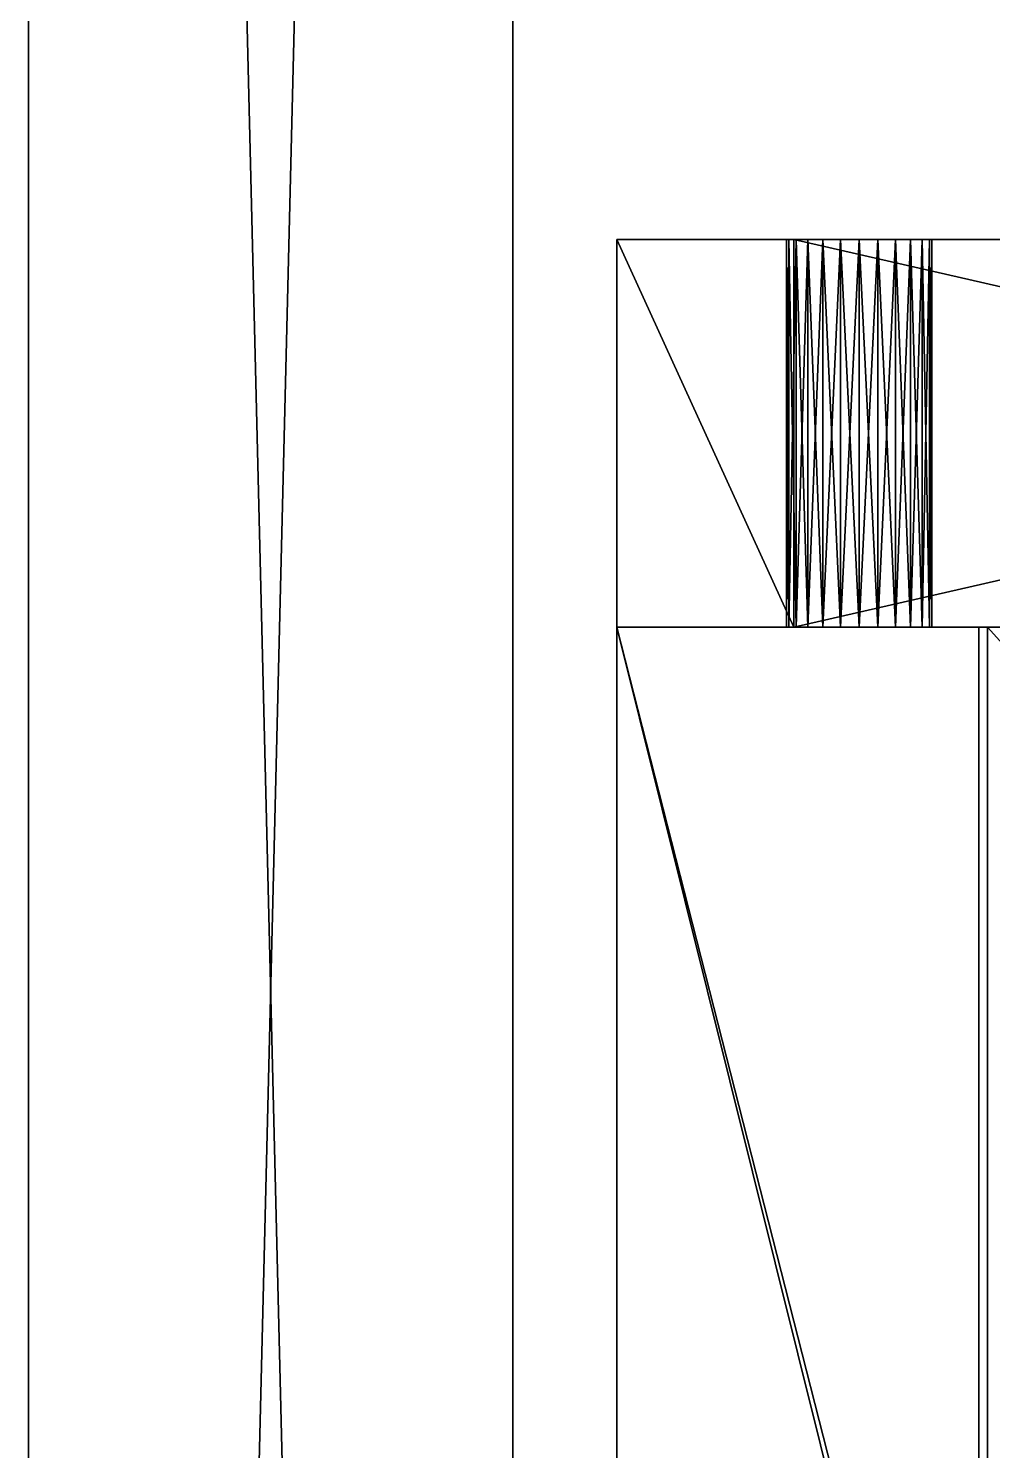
# Model space of a CAD drawing. Extents: x -10 to 423, y -13 to 423.
# Drawn here: x -10 to 9.9, y 195.5 to 224.86 of the extents above; entities that cross this region are included whole.
import ezdxf

# ---------------------------------------------------------------- set-up
doc = ezdxf.new("R2010")
doc.units = 0
doc.layers.get('0').update_dxf_attribs({"color": 13, "linetype": 'CONTINUOUS'})
doc.layers.add('NEMA17', color=134, linetype='CONTINUOUS')

# ---------------------------------------------------------------- blocks, each defined once
blk = doc.blocks.new('FOND')
for p, q in [((0, 430), (0, 0)), ((0, 430, 10), (0, 0, 10))]:
    blk.add_line(p, q)
mesh = blk.add_polyface()
corners = [(430, 430), (0, 0), (0, 430), (430, 0)]
mesh.append_faces([[corners[k] for k in face] for face in [(0, 1, 2), (1, 0, 3)]], dxfattribs={"vtx0": -1})
mesh = blk.add_polyface()
corners = [(0, 430, 10), (0, 0), (0, 0, 10), (0, 430)]
mesh.append_faces([[corners[k] for k in face] for face in [(0, 1, 2), (1, 0, 3)]], dxfattribs={"vtx0": -1})
mesh = blk.add_polyface()
corners = [(430, 0, 10), (0, 430, 10), (0, 0, 10), (430, 430, 10)]
mesh.append_faces([[corners[k] for k in face] for face in [(0, 1, 2), (1, 0, 3)]], dxfattribs={"vtx0": -1})
blk = doc.blocks.new('BACK')
for p, q in [((410, 380), (0, 380)), ((410, 380, 10), (0, 380, 10)), ((0, 0), (410, 0)), ((0, 0, 10), (410, 0, 10))]:
    blk.add_line(p, q)
mesh = blk.add_polyface()
corners = [(410, 380), (0, 0), (0, 380), (410, 0)]
mesh.append_faces([[corners[k] for k in face] for face in [(0, 1, 2), (1, 0, 3)]], dxfattribs={"vtx0": -1})
mesh = blk.add_polyface()
corners = [(0, 380, 10), (410, 380), (0, 380), (410, 380, 10)]
mesh.append_faces([[corners[k] for k in face] for face in [(0, 1, 2), (1, 0, 3)]], dxfattribs={"vtx0": -1})
mesh = blk.add_polyface()
corners = [(410, 0, 10), (0, 380, 10), (0, 0, 10), (410, 380, 10)]
mesh.append_faces([[corners[k] for k in face] for face in [(0, 1, 2), (1, 0, 3)]], dxfattribs={"vtx0": -1})
mesh = blk.add_polyface()
corners = [(410, 0, 10), (0, 0), (410, 0), (0, 0, 10)]
mesh.append_faces([[corners[k] for k in face] for face in [(0, 1, 2), (1, 0, 3)]], dxfattribs={"vtx0": -1})
blk = doc.blocks.new('COMPONENT_2')
at = {"layer": 'NEMA17'}
for p, q in [((3.65, 42.3), (0, 38.712)), ((38.65, 42.3), (3.65, 42.3)), ((3.65, 42.3, 8), (3.65, 42.3)), ((5, 38.8, 8), (5, 38.8)), ((0, 38.712, 8), (0, 38.712)), ((0, 38.712), (0, 3.65)), ((4.25, 38.599, 8), (4.25, 38.599)), ((4.612, 38.749, 8), (4.612, 38.749)), ((5.388, 38.749, 8), (5.388, 38.749)), ((5.75, 38.599, 8), (5.75, 38.599)), ((3.939, 38.361, 8), (3.939, 38.361)), ((6.061, 38.361, 8), (6.061, 38.361)), ((3.701, 38.05, 8), (3.701, 38.05)), ((6.299, 38.05, 8), (6.299, 38.05)), ((3.551, 37.688, 8), (3.551, 37.688)), ((6.449, 37.688, 8), (6.449, 37.688)), ((3.5, 37.3, 8), (3.5, 37.3)), ((6.5, 37.3, 8), (6.5, 37.3)), ((3.551, 36.912, 8), (3.551, 36.912)), ((6.449, 36.912, 8), (6.449, 36.912)), ((3.701, 36.55, 8), (3.701, 36.55)), ((6.299, 36.55, 8), (6.299, 36.55)), ((3.939, 36.239, 8), (3.939, 36.239)), ((6.061, 36.239, 8), (6.061, 36.239)), ((4.25, 36.001, 8), (4.25, 36.001)), ((4.612, 35.851, 8), (4.612, 35.851)), ((5.388, 35.851, 8), (5.388, 35.851)), ((5.75, 36.001, 8), (5.75, 36.001)), ((5, 35.8, 8), (5, 35.8)), ((5, 6.5, 8), (5, 6.5)), ((4.25, 6.299, 8), (4.25, 6.299)), ((4.612, 6.449, 8), (4.612, 6.449)), ((5.388, 6.449, 8), (5.388, 6.449)), ((5.75, 6.299, 8), (5.75, 6.299)), ((3.939, 6.061, 8), (3.939, 6.061)), ((6.061, 6.061, 8), (6.061, 6.061)), ((3.701, 5.75, 8), (3.701, 5.75)), ((6.299, 5.75, 8), (6.299, 5.75)), ((3.551, 5.388, 8), (3.551, 5.388)), ((6.449, 5.388, 8), (6.449, 5.388)), ((3.5, 5, 8), (3.5, 5)), ((6.5, 5, 8), (6.5, 5)), ((3.551, 4.612, 8), (3.551, 4.612)), ((6.449, 4.612, 8), (6.449, 4.612)), ((3.701, 4.25, 8), (3.701, 4.25)), ((6.299, 4.25, 8), (6.299, 4.25)), ((3.939, 3.939, 8), (3.939, 3.939)), ((6.061, 3.939, 8), (6.061, 3.939)), ((0, 3.65, 8), (0, 3.65)), ((0, 3.65), (3.65, 0)), ((4.25, 3.701, 8), (4.25, 3.701)), ((4.612, 3.551, 8), (4.612, 3.551)), ((5.388, 3.551, 8), (5.388, 3.551)), ((5.75, 3.701, 8), (5.75, 3.701)), ((5, 3.5, 8), (5, 3.5)), ((3.65, 0, 8), (3.65, 0)), ((3.65, 0), (38.65, 0))]:
    blk.add_line(p, q, dxfattribs=at)
at = {"layer": 'NEMA17', "extrusion": (0, 0, -1)}
for centre in [(-5, 37.3), (-5, 5)]:
    blk.add_circle(centre, 1.5, dxfattribs=at)
at = {"layer": 'NEMA17'}
mesh = blk.add_polyface(dxfattribs=at)
corners = [(0, 38.712, 8), (3.65, 42.3), (0, 38.712), (3.65, 42.3, 8)]
mesh.append_faces([[corners[k] for k in face] for face in [(0, 1, 2), (1, 0, 3)]], dxfattribs={"vtx0": -1})
mesh = blk.add_polyface(dxfattribs=at)
corners = [(3.65, 42.3), (0, 3.65), (0, 38.712), (3.5, 37.3), (3.551, 37.688), (3.701, 38.05), (3.939, 38.361), (4.25, 38.599), (4.612, 38.749), (5, 38.8), (38.65, 42.3), (5.388, 38.749), (5.75, 38.599), (6.061, 38.361), (6.299, 38.05), (6.449, 37.688), (6.5, 37.3), (6.5, 5), (36.001, 38.05), (35.851, 37.688), (35.8, 37.3), (36.239, 38.361), (36.55, 38.599), (36.912, 38.749), (37.3, 38.8), (37.688, 38.749), (38.05, 38.599), (38.361, 38.361), (38.599, 38.05), (38.749, 37.688), (42.3, 38.769), (38.8, 37.3), (38.8, 5), (3.5, 5), (3.65, 0), (3.551, 4.612), (3.701, 4.25), (3.939, 3.939), (4.25, 3.701), (4.612, 3.551), (5, 3.5), (38.65, 0), (5.388, 3.551), (5.75, 3.701), (6.061, 3.939), (6.299, 4.25), (6.449, 4.612), (36.001, 4.25), (35.851, 4.612), (35.8, 5), (36.239, 3.939), (36.55, 3.701), (36.912, 3.551), (37.3, 3.5), (37.688, 3.551), (38.05, 3.701), (38.361, 3.939), (38.599, 4.25), (38.749, 4.612), (42.3, 3.65), (35.851, 36.912), (35.851, 5.388), (36.001, 5.75), (36.001, 36.55), (36.239, 36.239), (36.239, 6.061), (36.55, 36.001), (36.55, 6.299), (36.912, 35.851), (36.912, 6.449), (37.3, 35.8), (37.3, 6.5), (37.688, 35.851), (37.688, 6.449), (38.05, 6.299), (38.05, 36.001), (38.361, 36.239), (38.361, 6.061), (38.599, 36.55), (38.599, 5.75), (38.749, 36.912), (38.749, 5.388), (3.551, 36.912), (3.551, 5.388), (3.701, 5.75), (3.701, 36.55), (3.939, 6.061), (3.939, 36.239), (4.25, 36.001), (4.25, 6.299), (4.612, 6.449), (4.612, 35.851), (5, 6.5), (5, 35.8), (5.388, 35.851), (5.388, 6.449), (5.75, 6.299), (5.75, 36.001), (6.061, 6.061), (6.061, 36.239), (6.299, 5.75), (6.299, 36.55), (6.449, 36.912), (6.449, 5.388)]
mesh.append_faces([[corners[k] for k in face] for face in [(0, 1, 2)]], dxfattribs={"vtx0": -1})
mesh.append_faces([[corners[k] for k in face] for face in [(3, 0, 4), (4, 0, 5), (5, 0, 6), (6, 0, 7), (7, 0, 8), (8, 0, 9), (9, 10, 11), (11, 10, 12), (12, 10, 13), (13, 10, 14), (14, 10, 15), (15, 10, 16), (18, 10, 21), (21, 10, 22), (22, 10, 23), (23, 10, 24), (24, 10, 25), (25, 10, 26), (26, 10, 27), (27, 10, 28), (28, 10, 29), (29, 30, 31), (1, 33, 34), (34, 40, 41), (47, 17, 48), (48, 17, 49), (41, 58, 59), (59, 32, 30), (60, 49, 20), (49, 60, 61), (61, 60, 62), (62, 64, 65), (65, 66, 67), (67, 68, 69), (69, 70, 71), (71, 72, 73), (73, 72, 74), (74, 76, 77), (77, 78, 79), (79, 80, 81), (81, 80, 32), (82, 33, 3), (33, 82, 83), (83, 82, 84), (84, 85, 86), (86, 88, 89), (89, 88, 90), (90, 91, 92), (92, 94, 95), (95, 94, 96), (96, 97, 98), (98, 99, 100), (100, 102, 103), (103, 16, 17)]], dxfattribs={"vtx0": -1, "vtx1": -1})
mesh.append_faces([[corners[k] for k in face] for face in [(1, 0, 3), (16, 10, 17), (17, 10, 18), (31, 30, 32), (33, 1, 3), (41, 17, 47), (49, 17, 20)]], dxfattribs={"vtx0": -1, "vtx1": -1, "vtx2": -1})
mesh.append_faces([[corners[k] for k in face] for face in [(9, 0, 10), (17, 18, 19), (17, 19, 20), (29, 10, 30), (34, 33, 35), (34, 35, 36), (34, 36, 37), (34, 37, 38), (34, 38, 39), (34, 39, 40), (41, 40, 42), (41, 42, 43), (41, 43, 44), (41, 44, 45), (41, 45, 46), (41, 46, 17), (41, 47, 50), (41, 50, 51), (41, 51, 52), (41, 52, 53), (41, 53, 54), (41, 54, 55), (41, 55, 56), (41, 56, 57), (41, 57, 58), (59, 58, 32), (62, 60, 63), (62, 63, 64), (65, 64, 66), (67, 66, 68), (69, 68, 70), (71, 70, 72), (74, 72, 75), (74, 75, 76), (77, 76, 78), (79, 78, 80), (32, 80, 31), (84, 82, 85), (86, 85, 87), (86, 87, 88), (90, 88, 91), (92, 91, 93), (92, 93, 94), (96, 94, 97), (98, 97, 99), (100, 99, 101), (100, 101, 102), (103, 102, 16)]], dxfattribs={"vtx0": -1, "vtx2": -1})
mesh = blk.add_polyface(dxfattribs=at)
corners = [(3.65, 42.3, 8), (38.65, 42.3), (3.65, 42.3), (38.65, 42.3, 8)]
mesh.append_faces([[corners[k] for k in face] for face in [(0, 1, 2), (1, 0, 3)]], dxfattribs={"vtx0": -1})
mesh = blk.add_polyface(dxfattribs=at)
corners = [(5, 38.8, 8), (4.612, 38.749), (5, 38.8), (4.612, 38.749, 8)]
mesh.append_faces([[corners[k] for k in face] for face in [(0, 1, 2), (1, 0, 3)]], dxfattribs={"vtx0": -1})
mesh = blk.add_polyface(dxfattribs=at)
corners = [(5.388, 38.749, 8), (5, 38.8), (5.388, 38.749), (5, 38.8, 8)]
mesh.append_faces([[corners[k] for k in face] for face in [(0, 1, 2), (1, 0, 3)]], dxfattribs={"vtx0": -1})
mesh = blk.add_polyface(dxfattribs=at)
corners = [(0, 38.712, 8), (0, 3.65), (0, 3.65, 8), (0, 38.712)]
mesh.append_faces([[corners[k] for k in face] for face in [(0, 1, 2), (1, 0, 3)]], dxfattribs={"vtx0": -1})
mesh = blk.add_polyface(dxfattribs=at)
corners = [(4.25, 38.599, 8), (3.939, 38.361), (4.25, 38.599), (3.939, 38.361, 8)]
mesh.append_faces([[corners[k] for k in face] for face in [(0, 1, 2), (1, 0, 3)]], dxfattribs={"vtx0": -1})
mesh = blk.add_polyface(dxfattribs=at)
corners = [(4.612, 38.749, 8), (4.25, 38.599), (4.612, 38.749), (4.25, 38.599, 8)]
mesh.append_faces([[corners[k] for k in face] for face in [(0, 1, 2), (1, 0, 3)]], dxfattribs={"vtx0": -1})
mesh = blk.add_polyface(dxfattribs=at)
corners = [(5.75, 38.599, 8), (5.388, 38.749), (5.75, 38.599), (5.388, 38.749, 8)]
mesh.append_faces([[corners[k] for k in face] for face in [(0, 1, 2), (1, 0, 3)]], dxfattribs={"vtx0": -1})
mesh = blk.add_polyface(dxfattribs=at)
corners = [(6.061, 38.361, 8), (5.75, 38.599), (6.061, 38.361), (5.75, 38.599, 8)]
mesh.append_faces([[corners[k] for k in face] for face in [(0, 1, 2), (1, 0, 3)]], dxfattribs={"vtx0": -1})
mesh = blk.add_polyface(dxfattribs=at)
corners = [(3.939, 38.361), (3.701, 38.05, 8), (3.701, 38.05), (3.939, 38.361, 8)]
mesh.append_faces([[corners[k] for k in face] for face in [(0, 1, 2), (1, 0, 3)]], dxfattribs={"vtx0": -1})
mesh = blk.add_polyface(dxfattribs=at)
corners = [(6.061, 38.361, 8), (6.299, 38.05), (6.299, 38.05, 8), (6.061, 38.361)]
mesh.append_faces([[corners[k] for k in face] for face in [(0, 1, 2), (1, 0, 3)]], dxfattribs={"vtx0": -1})
mesh = blk.add_polyface(dxfattribs=at)
corners = [(3.701, 38.05), (3.551, 37.688, 8), (3.551, 37.688), (3.701, 38.05, 8)]
mesh.append_faces([[corners[k] for k in face] for face in [(0, 1, 2), (1, 0, 3)]], dxfattribs={"vtx0": -1})
mesh = blk.add_polyface(dxfattribs=at)
corners = [(6.299, 38.05, 8), (6.449, 37.688), (6.449, 37.688, 8), (6.299, 38.05)]
mesh.append_faces([[corners[k] for k in face] for face in [(0, 1, 2), (1, 0, 3)]], dxfattribs={"vtx0": -1})
mesh = blk.add_polyface(dxfattribs=at)
corners = [(3.551, 37.688), (3.5, 37.3, 8), (3.5, 37.3), (3.551, 37.688, 8)]
mesh.append_faces([[corners[k] for k in face] for face in [(0, 1, 2), (1, 0, 3)]], dxfattribs={"vtx0": -1})
mesh = blk.add_polyface(dxfattribs=at)
corners = [(6.449, 37.688, 8), (6.5, 37.3), (6.5, 37.3, 8), (6.449, 37.688)]
mesh.append_faces([[corners[k] for k in face] for face in [(0, 1, 2), (1, 0, 3)]], dxfattribs={"vtx0": -1})
mesh = blk.add_polyface(dxfattribs=at)
corners = [(3.5, 37.3), (3.551, 36.912, 8), (3.551, 36.912), (3.5, 37.3, 8)]
mesh.append_faces([[corners[k] for k in face] for face in [(0, 1, 2), (1, 0, 3)]], dxfattribs={"vtx0": -1})
mesh = blk.add_polyface(dxfattribs=at)
corners = [(6.5, 37.3, 8), (6.449, 36.912), (6.449, 36.912, 8), (6.5, 37.3)]
mesh.append_faces([[corners[k] for k in face] for face in [(0, 1, 2), (1, 0, 3)]], dxfattribs={"vtx0": -1})
mesh = blk.add_polyface(dxfattribs=at)
corners = [(3.551, 36.912), (3.701, 36.55, 8), (3.701, 36.55), (3.551, 36.912, 8)]
mesh.append_faces([[corners[k] for k in face] for face in [(0, 1, 2), (1, 0, 3)]], dxfattribs={"vtx0": -1})
mesh = blk.add_polyface(dxfattribs=at)
corners = [(6.449, 36.912, 8), (6.299, 36.55), (6.299, 36.55, 8), (6.449, 36.912)]
mesh.append_faces([[corners[k] for k in face] for face in [(0, 1, 2), (1, 0, 3)]], dxfattribs={"vtx0": -1})
mesh = blk.add_polyface(dxfattribs=at)
corners = [(3.701, 36.55), (3.939, 36.239, 8), (3.939, 36.239), (3.701, 36.55, 8)]
mesh.append_faces([[corners[k] for k in face] for face in [(0, 1, 2), (1, 0, 3)]], dxfattribs={"vtx0": -1})
mesh = blk.add_polyface(dxfattribs=at)
corners = [(6.299, 36.55, 8), (6.061, 36.239), (6.061, 36.239, 8), (6.299, 36.55)]
mesh.append_faces([[corners[k] for k in face] for face in [(0, 1, 2), (1, 0, 3)]], dxfattribs={"vtx0": -1})
mesh = blk.add_polyface(dxfattribs=at)
corners = [(3.939, 36.239, 8), (4.25, 36.001), (3.939, 36.239), (4.25, 36.001, 8)]
mesh.append_faces([[corners[k] for k in face] for face in [(0, 1, 2), (1, 0, 3)]], dxfattribs={"vtx0": -1})
mesh = blk.add_polyface(dxfattribs=at)
corners = [(5.75, 36.001, 8), (6.061, 36.239), (5.75, 36.001), (6.061, 36.239, 8)]
mesh.append_faces([[corners[k] for k in face] for face in [(0, 1, 2), (1, 0, 3)]], dxfattribs={"vtx0": -1})
mesh = blk.add_polyface(dxfattribs=at)
corners = [(4.25, 36.001, 8), (4.612, 35.851), (4.25, 36.001), (4.612, 35.851, 8)]
mesh.append_faces([[corners[k] for k in face] for face in [(0, 1, 2), (1, 0, 3)]], dxfattribs={"vtx0": -1})
mesh = blk.add_polyface(dxfattribs=at)
corners = [(4.612, 35.851, 8), (5, 35.8), (4.612, 35.851), (5, 35.8, 8)]
mesh.append_faces([[corners[k] for k in face] for face in [(0, 1, 2), (1, 0, 3)]], dxfattribs={"vtx0": -1})
mesh = blk.add_polyface(dxfattribs=at)
corners = [(5, 35.8, 8), (5.388, 35.851), (5, 35.8), (5.388, 35.851, 8)]
mesh.append_faces([[corners[k] for k in face] for face in [(0, 1, 2), (1, 0, 3)]], dxfattribs={"vtx0": -1})
mesh = blk.add_polyface(dxfattribs=at)
corners = [(5.388, 35.851, 8), (5.75, 36.001), (5.388, 35.851), (5.75, 36.001, 8)]
mesh.append_faces([[corners[k] for k in face] for face in [(0, 1, 2), (1, 0, 3)]], dxfattribs={"vtx0": -1})
mesh = blk.add_polyface(dxfattribs=at)
corners = [(5, 6.5, 8), (4.612, 6.449), (5, 6.5), (4.612, 6.449, 8)]
mesh.append_faces([[corners[k] for k in face] for face in [(0, 1, 2), (1, 0, 3)]], dxfattribs={"vtx0": -1})
mesh = blk.add_polyface(dxfattribs=at)
corners = [(5.388, 6.449, 8), (5, 6.5), (5.388, 6.449), (5, 6.5, 8)]
mesh.append_faces([[corners[k] for k in face] for face in [(0, 1, 2), (1, 0, 3)]], dxfattribs={"vtx0": -1})
mesh = blk.add_polyface(dxfattribs=at)
corners = [(4.25, 6.299, 8), (3.939, 6.061), (4.25, 6.299), (3.939, 6.061, 8)]
mesh.append_faces([[corners[k] for k in face] for face in [(0, 1, 2), (1, 0, 3)]], dxfattribs={"vtx0": -1})
mesh = blk.add_polyface(dxfattribs=at)
corners = [(4.612, 6.449, 8), (4.25, 6.299), (4.612, 6.449), (4.25, 6.299, 8)]
mesh.append_faces([[corners[k] for k in face] for face in [(0, 1, 2), (1, 0, 3)]], dxfattribs={"vtx0": -1})
mesh = blk.add_polyface(dxfattribs=at)
corners = [(5.75, 6.299, 8), (5.388, 6.449), (5.75, 6.299), (5.388, 6.449, 8)]
mesh.append_faces([[corners[k] for k in face] for face in [(0, 1, 2), (1, 0, 3)]], dxfattribs={"vtx0": -1})
mesh = blk.add_polyface(dxfattribs=at)
corners = [(6.061, 6.061, 8), (5.75, 6.299), (6.061, 6.061), (5.75, 6.299, 8)]
mesh.append_faces([[corners[k] for k in face] for face in [(0, 1, 2), (1, 0, 3)]], dxfattribs={"vtx0": -1})
mesh = blk.add_polyface(dxfattribs=at)
corners = [(3.939, 6.061), (3.701, 5.75, 8), (3.701, 5.75), (3.939, 6.061, 8)]
mesh.append_faces([[corners[k] for k in face] for face in [(0, 1, 2), (1, 0, 3)]], dxfattribs={"vtx0": -1})
mesh = blk.add_polyface(dxfattribs=at)
corners = [(6.061, 6.061, 8), (6.299, 5.75), (6.299, 5.75, 8), (6.061, 6.061)]
mesh.append_faces([[corners[k] for k in face] for face in [(0, 1, 2), (1, 0, 3)]], dxfattribs={"vtx0": -1})
mesh = blk.add_polyface(dxfattribs=at)
corners = [(3.701, 5.75), (3.551, 5.388, 8), (3.551, 5.388), (3.701, 5.75, 8)]
mesh.append_faces([[corners[k] for k in face] for face in [(0, 1, 2), (1, 0, 3)]], dxfattribs={"vtx0": -1})
mesh = blk.add_polyface(dxfattribs=at)
corners = [(6.299, 5.75, 8), (6.449, 5.388), (6.449, 5.388, 8), (6.299, 5.75)]
mesh.append_faces([[corners[k] for k in face] for face in [(0, 1, 2), (1, 0, 3)]], dxfattribs={"vtx0": -1})
mesh = blk.add_polyface(dxfattribs=at)
corners = [(3.551, 5.388), (3.5, 5, 8), (3.5, 5), (3.551, 5.388, 8)]
mesh.append_faces([[corners[k] for k in face] for face in [(0, 1, 2), (1, 0, 3)]], dxfattribs={"vtx0": -1})
mesh = blk.add_polyface(dxfattribs=at)
corners = [(6.449, 5.388, 8), (6.5, 5), (6.5, 5, 8), (6.449, 5.388)]
mesh.append_faces([[corners[k] for k in face] for face in [(0, 1, 2), (1, 0, 3)]], dxfattribs={"vtx0": -1})
mesh = blk.add_polyface(dxfattribs=at)
corners = [(3.5, 5), (3.551, 4.612, 8), (3.551, 4.612), (3.5, 5, 8)]
mesh.append_faces([[corners[k] for k in face] for face in [(0, 1, 2), (1, 0, 3)]], dxfattribs={"vtx0": -1})
mesh = blk.add_polyface(dxfattribs=at)
corners = [(6.5, 5, 8), (6.449, 4.612), (6.449, 4.612, 8), (6.5, 5)]
mesh.append_faces([[corners[k] for k in face] for face in [(0, 1, 2), (1, 0, 3)]], dxfattribs={"vtx0": -1})
mesh = blk.add_polyface(dxfattribs=at)
corners = [(3.551, 4.612), (3.701, 4.25, 8), (3.701, 4.25), (3.551, 4.612, 8)]
mesh.append_faces([[corners[k] for k in face] for face in [(0, 1, 2), (1, 0, 3)]], dxfattribs={"vtx0": -1})
mesh = blk.add_polyface(dxfattribs=at)
corners = [(6.449, 4.612, 8), (6.299, 4.25), (6.299, 4.25, 8), (6.449, 4.612)]
mesh.append_faces([[corners[k] for k in face] for face in [(0, 1, 2), (1, 0, 3)]], dxfattribs={"vtx0": -1})
mesh = blk.add_polyface(dxfattribs=at)
corners = [(3.701, 4.25), (3.939, 3.939, 8), (3.939, 3.939), (3.701, 4.25, 8)]
mesh.append_faces([[corners[k] for k in face] for face in [(0, 1, 2), (1, 0, 3)]], dxfattribs={"vtx0": -1})
mesh = blk.add_polyface(dxfattribs=at)
corners = [(6.299, 4.25, 8), (6.061, 3.939), (6.061, 3.939, 8), (6.299, 4.25)]
mesh.append_faces([[corners[k] for k in face] for face in [(0, 1, 2), (1, 0, 3)]], dxfattribs={"vtx0": -1})
mesh = blk.add_polyface(dxfattribs=at)
corners = [(3.939, 3.939, 8), (4.25, 3.701), (3.939, 3.939), (4.25, 3.701, 8)]
mesh.append_faces([[corners[k] for k in face] for face in [(0, 1, 2), (1, 0, 3)]], dxfattribs={"vtx0": -1})
mesh = blk.add_polyface(dxfattribs=at)
corners = [(5.75, 3.701, 8), (6.061, 3.939), (5.75, 3.701), (6.061, 3.939, 8)]
mesh.append_faces([[corners[k] for k in face] for face in [(0, 1, 2), (1, 0, 3)]], dxfattribs={"vtx0": -1})
mesh = blk.add_polyface(dxfattribs=at)
corners = [(0, 3.65, 8), (3.65, 0), (3.65, 0, 8), (0, 3.65)]
mesh.append_faces([[corners[k] for k in face] for face in [(0, 1, 2), (1, 0, 3)]], dxfattribs={"vtx0": -1})
mesh = blk.add_polyface(dxfattribs=at)
corners = [(4.25, 3.701, 8), (4.612, 3.551), (4.25, 3.701), (4.612, 3.551, 8)]
mesh.append_faces([[corners[k] for k in face] for face in [(0, 1, 2), (1, 0, 3)]], dxfattribs={"vtx0": -1})
mesh = blk.add_polyface(dxfattribs=at)
corners = [(4.612, 3.551, 8), (5, 3.5), (4.612, 3.551), (5, 3.5, 8)]
mesh.append_faces([[corners[k] for k in face] for face in [(0, 1, 2), (1, 0, 3)]], dxfattribs={"vtx0": -1})
mesh = blk.add_polyface(dxfattribs=at)
corners = [(5, 3.5, 8), (5.388, 3.551), (5, 3.5), (5.388, 3.551, 8)]
mesh.append_faces([[corners[k] for k in face] for face in [(0, 1, 2), (1, 0, 3)]], dxfattribs={"vtx0": -1})
mesh = blk.add_polyface(dxfattribs=at)
corners = [(5.388, 3.551, 8), (5.75, 3.701), (5.388, 3.551), (5.75, 3.701, 8)]
mesh.append_faces([[corners[k] for k in face] for face in [(0, 1, 2), (1, 0, 3)]], dxfattribs={"vtx0": -1})
mesh = blk.add_polyface(dxfattribs=at)
corners = [(38.65, 0, 8), (3.65, 0), (38.65, 0), (3.65, 0, 8)]
mesh.append_faces([[corners[k] for k in face] for face in [(0, 1, 2), (1, 0, 3)]], dxfattribs={"vtx0": -1})
blk = doc.blocks.new('NEMA17')
at = {"layer": 'NEMA17'}
for p, q in [((0, 34.68, 38), (7.65, 42.3, 38)), ((34.65, 42.3, 38), (7.65, 42.3, 38)), ((7.65, 42.3, 8), (7.65, 42.3, 38)), ((0, 34.68, 38), (0, 7.68, 38)), ((0, 34.68, 8), (0, 34.68, 38)), ((7.468, 0, 38), (0, 7.68, 38)), ((0, 7.68, 8), (0, 7.68, 38)), ((7.468, 0, 38), (34.65, 0, 38)), ((7.468, 0, 8), (7.468, 0, 38))]:
    blk.add_line(p, q, dxfattribs=at)
blk.add_blockref('COMPONENT_2', (0, 0, 38), dxfattribs=at)
mesh = blk.add_polyface(dxfattribs=at)
corners = [(0, 34.68, 38), (7.65, 42.3, 8), (0, 34.68, 8), (7.65, 42.3, 38)]
mesh.append_faces([[corners[k] for k in face] for face in [(0, 1, 2), (1, 0, 3)]], dxfattribs={"vtx0": -1})
mesh = blk.add_polyface(dxfattribs=at)
corners = [(7.468, 0, 38), (0, 34.68, 38), (0, 7.68, 38), (7.65, 42.3, 38), (34.65, 0, 38), (34.65, 42.3, 38), (42.3, 7.68, 38), (42.3, 34.68, 38)]
mesh.append_faces([[corners[k] for k in face] for face in [(0, 1, 2), (5, 6, 7)]], dxfattribs={"vtx0": -1})
mesh.append_faces([[corners[k] for k in face] for face in [(1, 0, 3), (3, 4, 5)]], dxfattribs={"vtx0": -1, "vtx1": -1})
mesh.append_faces([[corners[k] for k in face] for face in [(3, 0, 4), (5, 4, 6)]], dxfattribs={"vtx0": -1, "vtx2": -1})
mesh = blk.add_polyface(dxfattribs=at)
corners = [(7.65, 42.3, 38), (34.65, 42.3, 8), (7.65, 42.3, 8), (34.65, 42.3, 38)]
mesh.append_faces([[corners[k] for k in face] for face in [(0, 1, 2), (1, 0, 3)]], dxfattribs={"vtx0": -1})
mesh = blk.add_polyface(dxfattribs=at)
corners = [(0, 34.68, 38), (0, 7.68, 8), (0, 7.68, 38), (0, 34.68, 8)]
mesh.append_faces([[corners[k] for k in face] for face in [(0, 1, 2), (1, 0, 3)]], dxfattribs={"vtx0": -1})
mesh = blk.add_polyface(dxfattribs=at)
corners = [(0, 7.68, 38), (7.468, 0, 8), (7.468, 0, 38), (0, 7.68, 8)]
mesh.append_faces([[corners[k] for k in face] for face in [(0, 1, 2), (1, 0, 3)]], dxfattribs={"vtx0": -1})
mesh = blk.add_polyface(dxfattribs=at)
corners = [(34.65, 0, 38), (7.468, 0, 8), (34.65, 0, 8), (7.468, 0, 38)]
mesh.append_faces([[corners[k] for k in face] for face in [(0, 1, 2), (1, 0, 3)]], dxfattribs={"vtx0": -1})

msp = doc.modelspace()

# ---------------------------------------------------------------- block references
at = {"color": 33}
msp.add_blockref('FOND', (-10, -10), dxfattribs=at)
at = {"color": 33, "extrusion": (-1, 0, -1.11022e-16), "rotation": 180}
msp.add_blockref('BACK', (0, 390), dxfattribs=at)
at = {"layer": 'NEMA17', "color": 13, "extrusion": (0, 1, -3.60822e-16), "rotation": 180}
msp.add_blockref('NEMA17', (-2.144, 389.2, 174.5), dxfattribs=at)

doc.saveas('drawing.dxf')
